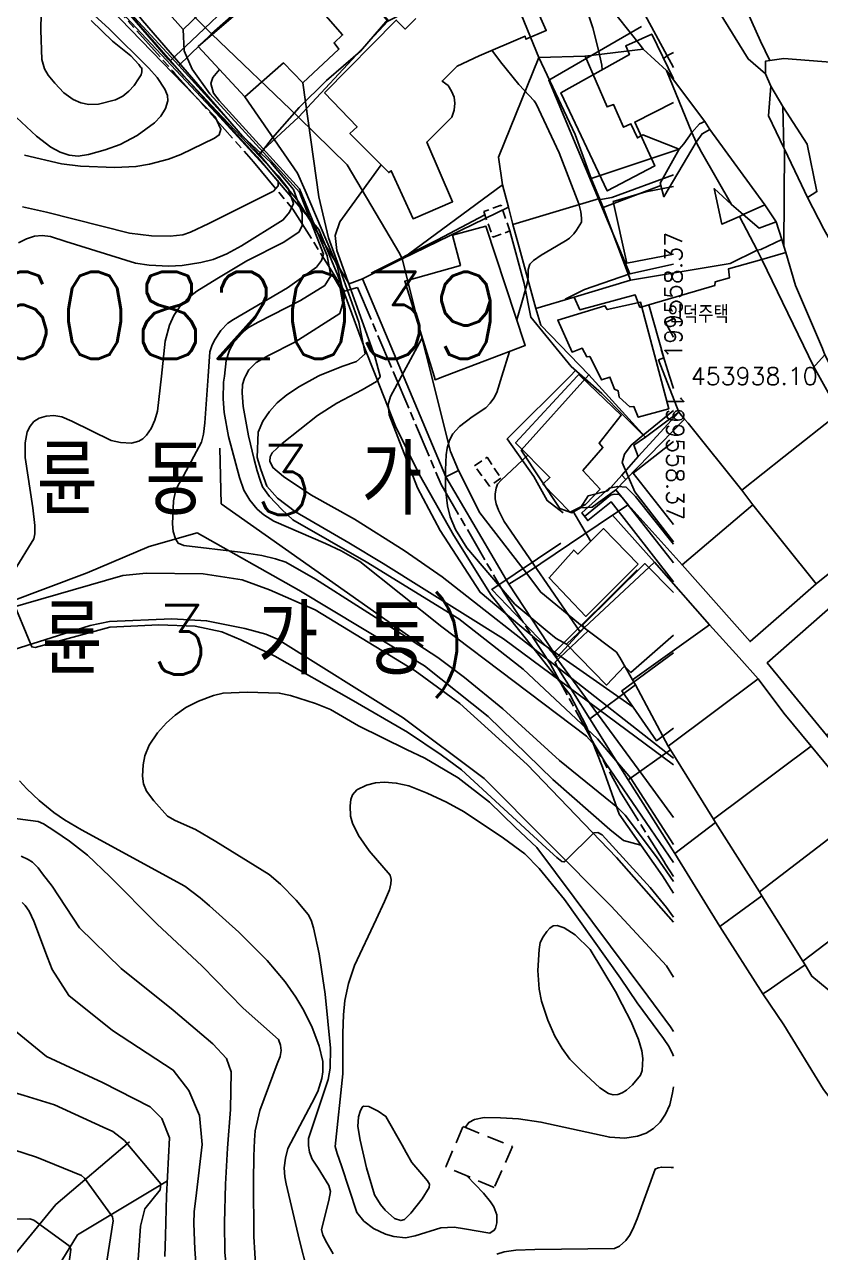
# Model space of a CAD drawing. Header units: feet. Extents: x 197796 to 199821, y 552499 to 555392.
# Drawn here: x 199483.8 to 199575.3, y 553837.4 to 553978.5 of the extents above; entities that cross this region are included whole.
import ezdxf

# ---------------------------------------------------------------- set-up
doc = ezdxf.new("R2010")
doc.units = ezdxf.units.FT
doc.header["$MEASUREMENT"] = 0
for name, pattern in [('ANYANG11', [1.5, 1, -0.5]), ('ANYANG3', [3, 2, -1]), ('JEON', [12, 4, -0.5, 1, -0.5, 4, -0.5, 1, -0.5])]:
    doc.linetypes.add(name, pattern=pattern)
for name, color, linetype in [('AAA001', 7, 'CONTINUOUS'), ('AAA002', 7, 'CONTINUOUS'), ('AAA004', 7, 'ANYANG3'), ('AAA007', 7, 'ANYANG11'), ('AAA008', 7, 'CONTINUOUS'), ('AAC001', 7, 'CONTINUOUS'), ('AD002', 7, 'CONTINUOUS'), ('AD0022', 1, 'CONTINUOUS'), ('ADA085', 1, 'CONTINUOUS'), ('AZ0801', 7, 'CONTINUOUS'), ('CAA001', 7, 'CONTINUOUS'), ('CAA002', 30, 'CONTINUOUS'), ('EA0018', 7, 'JEON'), ('EA0118', 7, 'JEON'), ('wipco_지적', 20, 'CONTINUOUS'), ('ZC002', 7, 'CONTINUOUS'), ('ZC251', 7, 'CONTINUOUS'), ('ZC252', 7, 'CONTINUOUS'), ('ZC601', 7, 'CONTINUOUS')]:
    doc.layers.add(name, color=color, linetype=linetype)
doc.styles.add('GHS', font='ROMANS', dxfattribs={"bigfont": 'NGSW.shx'})
doc.styles.add('NGSW', font='ROMANS.shx', dxfattribs={"bigfont": 'NGSW.shx'})

msp = doc.modelspace()

# ---------------------------------------------------------------- linework, layer by layer
at = {"layer": 'AAA001', "color": 255}
for points in [[(199501.34, 553992.14), (199494.83, 553986.07), (199502.02, 553977.95), (199504.87, 553980.64), (199503.7, 553982.12), (199507.49, 553985.28), (199505.65, 553987.47), (199506.37, 553988.48), (199501.34, 553992.14)], [(199511.8, 553984.98), (199515.85, 553980.19), (199517.08, 553981.03), (199520.36, 553977.31), (199519.37, 553976.4), (199519.93, 553975.69), (199515.8, 553971.8), (199513.56, 553974.1), (199509.11, 553970.19), (199503.76, 553975.97), (199509.17, 553980.61), (199508.24, 553981.63), (199511.8, 553984.98)], [(199518.29, 553970.65), (199522.02, 553966.76), (199521.19, 553965.97), (199525.66, 553961.49), (199525.94, 553961.7), (199528.45, 553956.18), (199533, 553958.13), (199530.02, 553965), (199532.91, 553967.87), (199533.17, 553968.67), (199533.26, 553969.48), (199533.17, 553970.16), (199532.88, 553970.84), (199532.48, 553971.48), (199531.79, 553972), (199533.52, 553973.72), (199536.05, 553974.92), (199541.34, 553977.15), (199541.42, 553976.81), (199543.76, 553977.8), (199541.3, 553983.38)], [(199528.77, 553979.2), (199527.54, 553977.98), (199526.53, 553979.02), (199518.29, 553970.65)], [(199558.37, 553969.54), (199553.93, 553967.3), (199556.23, 553962.25), (199550.76, 553959.39), (199545.42, 553970.65), (199553.32, 553975.05), (199552.9, 553976.05), (199555.87, 553977.41), (199558.37, 553972.26)], [(199558.37, 553959.88), (199555.19, 553959.27), (199551.46, 553958.15), (199553, 553951.08), (199558.37, 553952.11)], [(199530.86, 553938.1), (199527.5, 553949), (199533.89, 553950.83), (199533, 553954.28), (199536.83, 553955.32), (199541.35, 553941.61), (199532.08, 553938.1)], [(199549.9, 553938.1), (199548.75, 553940.37), (199548.42, 553940.31), (199547.89, 553941.31), (199546.73, 553940.87), (199545.07, 553944.55), (199550.5, 553946.18), (199550.77, 553945.74), (199554.6, 553946.6), (199556.84, 553938.1)], [(199532.08, 553938.1), (199530.99, 553937.69), (199530.86, 553938.1)], [(199547.71, 553938.1), (199552.38, 553933.6), (199549.83, 553930.4), (199550.26, 553929.89), (199547.97, 553927.24), (199549.94, 553925.12), (199548.26, 553923.35), (199546.49, 553922.46), (199543.37, 553925.68), (199544.18, 553926.45), (199540.23, 553930.42), (199547.31, 553938.1)], [(199547.31, 553938.1), (199547.5, 553938.3), (199547.71, 553938.1)], [(199556.84, 553938.1), (199557.83, 553934.35), (199554.33, 553933.37), (199553.82, 553934.6), (199553.37, 553934.58), (199552.14, 553935.69), (199552.01, 553936.42), (199551.59, 553936.59), (199551.08, 553937.99), (199550.12, 553937.67), (199549.9, 553938.1)], [(199558.37, 553930.59), (199553.73, 553926.94), (199558.37, 553921.07)], [(199558.37, 553913.25), (199555.09, 553916.57), (199547.91, 553909.48), (199548.13, 553909.23), (199546.07, 553907.29), (199550.66, 553902.6), (199552.76, 553904.77), (199553.49, 553904.04), (199558.37, 553908.34)], [(199558.37, 553897.64), (199556.44, 553896.21), (199552.45, 553901.94), (199558.37, 553906.29)]]:
    msp.add_lwpolyline(points, dxfattribs=at)
at = {"layer": 'AAA002', "color": 255}
msp.add_lwpolyline([(199558.37, 553942.57), (199557.47, 553944.27), (199558.37, 553944.69)], dxfattribs=at)
at = {"layer": 'AAA004', "color": 255}
msp.add_lwpolyline([(199532.21, 553847.23), (199534.21, 553851.87), (199539.86, 553849.58), (199537.79, 553844.87), (199532.21, 553847.23)], dxfattribs=at)
at = {"layer": 'AAA007', "color": 255}
for points in [[(199537.62, 553954.06), (199539.58, 553954.78), (199538.56, 553957.74), (199536.57, 553957.01), (199537.62, 553954.06)], [(199538.54, 553926.38), (199537.25, 553925.45), (199535.53, 553927.79), (199536.97, 553928.79), (199538.54, 553926.38)]]:
    msp.add_lwpolyline(points, dxfattribs=at)
at = {"layer": 'AAA008', "color": 255}
msp.add_lwpolyline([(199554.32, 553916.51), (199548.3, 553910.49), (199544.09, 553914.94), (199546.92, 553918.11), (199547.4, 553917.65), (199550.34, 553920.59), (199554.32, 553916.51)], dxfattribs=at)
at = {"layer": 'AAC001', "color": 255}
for points in [[(199524.16, 553938.1), (199522.75, 553941.67), (199519.79, 553949.65), (199517.61, 553954.96), (199510.55, 553963.29), (199502.13, 553972.58), (199493.98, 553981.9), (199489.44, 553987.51), (199483.49, 553996.01), (199472, 554014.71), (199465.12, 554026.4), (199460.93, 554035.56), (199457.29, 554044.77), (199454.7, 554053.56), (199452.83, 554060.42), (199451.7, 554065.48), (199450.25, 554068.52), (199446.29, 554076.66)], [(199500.57, 553974.36), (199502.98, 553976.63), (199508.24, 553981.63)], [(199522.4, 553981.41), (199522.88, 553981.81), (199525.55, 553979.07), (199522.41, 553975.44), (199518.5, 553972.07), (199515.38, 553968.98), (199512.29, 553965.47), (199510.76, 553963.5)], [(199553.36, 553949.85), (199544.05, 553972.11), (199554.7, 553978.27)], [(199558.37, 553961.24), (199551.3, 553958.61), (199549.8, 553958.36)], [(199536.7, 553956.65), (199531.26, 553953.76), (199523.62, 553949.95)], [(199547.87, 553938.1), (199546.62, 553939.19), (199541.98, 553944.88), (199541.23, 553948.73), (199539.58, 553954.78)], [(199558.37, 553950.97), (199553.36, 553949.85), (199548.15, 553948.07), (199545.92, 553946.95)], [(199557.92, 553938.1), (199556.96, 553941.17)], [(199524.16, 553938.1), (199526.43, 553932.35), (199529.18, 553926.77), (199533.15, 553919.8), (199537.44, 553912.95), (199542.52, 553906.55), (199546.47, 553901.51), (199548.33, 553897.9), (199550.22, 553893.16), (199552.13, 553887.75), (199557.1, 553880.68), (199558.37, 553878.68)], [(199545.7, 553922.39), (199543.86, 553923.8), (199542.32, 553926.57), (199539.28, 553930.89), (199546.49, 553938.1)], [(199546.49, 553938.1), (199547.13, 553938.74)], [(199558.37, 553919.05), (199553.93, 553924.82), (199552.47, 553928.18), (199552.73, 553929.12), (199553.5, 553930.16), (199554.88, 553931.32), (199552.65, 553933.57), (199550.13, 553936.12), (199547.87, 553938.1)], [(199558.37, 553936.68), (199557.92, 553938.1)], [(199558.37, 553934.16), (199554.88, 553931.32)], [(199554.63, 553884.19), (199552.65, 553884.73), (199551.05, 553886), (199544.51, 553891.74), (199537.07, 553899), (199529.76, 553904.82), (199515.32, 553913.49), (199503.65, 553920.1), (199498.13, 553918.53), (199490.99, 553915.48), (199477.21, 553910.34), (199477.31, 553910.05)], [(199544.56, 553906.24), (199537.49, 553913.57), (199545.43, 553918.91)], [(199554.19, 553915.83), (199544.56, 553906.24)], [(199558.37, 553887.39), (199555.29, 553891.62), (199544.56, 553906.24)]]:
    msp.add_lwpolyline(points, dxfattribs=at)
at = {"layer": 'AD002', "color": 255}
msp.add_lwpolyline([(199548.17, 553921.96), (199551.12, 553924.43), (199551.6, 553924.54), (199552.09, 553924.49), (199552.62, 553923.96), (199558.37, 553916.63)], dxfattribs=at)
at = {"layer": 'AD0022', "color": 255}
for points in [[(199558.37, 553973.57), (199550.84, 553987.54)], [(199558.37, 553918.78), (199554.01, 553924.28), (199552.95, 553925.33), (199551.97, 553925.43), (199551, 553925.21), (199547.83, 553922.39), (199548.52, 553921.51), (199551.23, 553923.64), (199558.37, 553914.48)]]:
    msp.add_lwpolyline(points, dxfattribs=at)
at = {"layer": 'ADA085', "color": 255}
for points in [[(199558.37, 553875.34), (199551.82, 553882.78), (199541.58, 553893.46), (199533.83, 553900.5), (199528.7, 553904.22), (199517.22, 553911.25), (199511.94, 553913.54), (199508.82, 553914.71), (199504.34, 553915.39), (199497.77, 553915.45), (199495.09, 553915.19), (199474.5, 553909.24), (199472.07, 553914.06), (199467.22, 553919), (199460.71, 553923.86), (199441.49, 553936.52), (199438.92, 553938.11)], [(199456.09, 553825.39), (199467.18, 553848.02), (199477.46, 553870.32), (199478.37, 553873.23), (199478.83, 553875.71), (199478.92, 553878.65), (199478.74, 553882.5), (199476.01, 553900.73), (199476.04, 553903.58), (199476.83, 553904.51), (199480.28, 553905.95), (199491.35, 553909.46), (199493.58, 553909.9), (199500.75, 553910.2), (199504.73, 553909.99), (199509.12, 553909.12), (199511.55, 553908.45), (199512.86, 553907.88), (199527.3, 553898.85), (199536.63, 553891.85), (199551.21, 553877.21), (199557.58, 553870.33), (199558.37, 553869.04)], [(199495.88, 553850.11), (199487.41, 553842.92), (199481.28, 553835.45), (199479.6, 553818.81), (199479.82, 553800.37), (199479.24, 553798.39), (199478.75, 553797.98), (199465.25, 553793.65)], [(199512.55, 553713.64), (199504.53, 553719.81), (199499.13, 553727.27), (199496.71, 553731.99), (199491.39, 553749.05), (199488.68, 553761.93), (199484.95, 553785.76), (199484.31, 553802.81), (199483.96, 553819.36), (199484.51, 553828.28), (199485.47, 553832.14), (199489.89, 553839.41), (199500.24, 553845.62)]]:
    msp.add_lwpolyline(points, dxfattribs=at)
at = {"layer": 'AZ0801', "color": 255}
msp.add_lwpolyline([(199529.61, 553907.07), (199506.41, 553923.43), (199506.24, 553929.84)], dxfattribs=at)
at = {"layer": 'CAA001', "color": 255}
for points, elevation in [([(199550.19, 553973.31), (199550.13, 553973.85), (199549.75, 553975.56), (199549.11, 553978.13), (199548.26, 553980.65), (199546.51, 553984.65), (199545.28, 553987.64), (199545.23, 553987.71), (199544.77, 553988.93), (199544.24, 553990.52), (199543.76, 553991.73), (199543.63, 553992.34), (199543.39, 553993.81), (199543.36, 553994.28), (199543.36, 553994.36), (199543.39, 553994.81), (199543.48, 553995.25)], 40), ([(199490.1, 553981.16), (199493.52, 553978.01), (199498.11, 553973.47), (199499.04, 553972.4), (199499.95, 553971.06), (199500.25, 553970.34), (199500.29, 553969.73), (199500.02, 553968.85), (199499.48, 553967.99), (199498.75, 553967.19), (199496.74, 553965.76), (199494.78, 553964.71), (199493.06, 553964.1), (199491.15, 553963.56), (199489.99, 553963.38), (199488.92, 553963.48), (199487.89, 553963.84), (199486.84, 553964.43), (199485.19, 553965.69), (199482.88, 553967.83)], 55), ([(199502.02, 553977.95), (199502.16, 553975.49), (199503.06, 553973.38), (199505.11, 553970.53), (199512.87, 553962.03), (199515.41, 553959.25), (199518.15, 553952.13), (199517.94, 553951.39), (199517.37, 553950.64), (199514.04, 553948.24), (199507.81, 553944.6), (199507.18, 553944.19), (199506.36, 553943.36), (199505.64, 553942.22), (199505.34, 553941.57), (199505.11, 553940.88), (199504.91, 553938.1)], 50), ([(199529.45, 553942.44), (199527.11, 553938.1)], 45), ([(199504.91, 553938.1), (199504.54, 553932.74), (199504.38, 553931.42), (199504.14, 553930.5), (199502.09, 553926.66), (199501.44, 553925.51), (199501.15, 553924.9), (199500.91, 553923.76), (199500.83, 553921.14), (199500.88, 553920.24), (199501.15, 553919.4), (199501.48, 553918.9), (199502.13, 553918.62), (199508.57, 553917.86), (199511.07, 553917.49), (199512.65, 553917.1), (199513.84, 553916.71), (199517.25, 553914.76), (199527.6, 553908.17), (199531.3, 553905.78), (199534.38, 553903.49), (199538.77, 553899.86), (199545.28, 553893.93), (199550.54, 553889.67), (199551.93, 553888.54), (199552.83, 553887.66), (199556.43, 553882.85), (199558.37, 553880.04)], 50), ([(199527.11, 553938.1), (199525.85, 553935.76), (199525.6, 553934.84), (199525.69, 553933.66), (199528.96, 553925.27), (199531.58, 553920.37), (199536.18, 553913.27), (199542.65, 553907.85), (199553.76, 553900.06)], 45), ([(199510.38, 553835.4), (199510.15, 553839.24), (199510.12, 553845.6), (199510.16, 553848.45), (199510.22, 553850.29), (199510.32, 553851.36), (199510.83, 553853.73), (199512.84, 553859.07), (199513.17, 553859.93), (199513.29, 553860.6), (199513.24, 553861.24), (199512.99, 553861.89), (199508.94, 553865.46), (199504.22, 553870.3), (199499, 553875.15), (199493.61, 553880.62), (199491.05, 553883.04), (199491.03, 553883.06), (199488.98, 553884.66), (199487.28, 553885.8), (199485.99, 553886.64), (199485.36, 553886.91), (199482.15, 553887.36)], 50), ([(199493.26, 553836.42), (199494.01, 553841.05), (199493.9, 553841.5), (199490.71, 553845.94), (199490.34, 553846.23), (199485.17, 553848.34), (199478.75, 553850.42), (199477.42, 553850.85), (199476.59, 553850.96), (199475.98, 553850.88), (199475.3, 553850.61), (199473.63, 553849.4), (199472.25, 553848.13), (199470.73, 553846.45), (199468.26, 553843), (199463.63, 553835.48)], 45)]:
    msp.add_lwpolyline(points, dxfattribs=dict(at, elevation=elevation))
at = {"layer": 'CAA002', "color": 255}
for points, elevation in [([(199491.6, 553984.67), (199500.31, 553974.54), (199505.88, 553968.57), (199512.96, 553961.12), (199514.12, 553959.68), (199514.7, 553957.95), (199514.26, 553956.94), (199513.53, 553956.05), (199508.75, 553953.06), (199507.06, 553952.16), (199505.49, 553951.52), (199504.05, 553951.14), (199501.92, 553950.8), (199500.38, 553950.72), (199498.13, 553950.84), (199496.56, 553951.07), (199488.56, 553953.58), (199486.8, 553954.13), (199485.84, 553954.26), (199484.96, 553954.18), (199484.05, 553953.89), (199483.12, 553953.4)], 52), ([(199493.01, 553985.19), (199495.62, 553981.18), (199497.36, 553978.97), (199508.86, 553965.67), (199512.1, 553962.64), (199514.7, 553959.54), (199515.71, 553956.79), (199515.71, 553955.42), (199515.35, 553954.7), (199513.62, 553953.51), (199509.35, 553951.36), (199505.91, 553949.3), (199503.62, 553947.85), (199502.57, 553947.07), (199501.6, 553946.04), (199500.97, 553945.06), (199500.47, 553943.96), (199499.96, 553942.13), (199499.54, 553938.11)], 51), ([(199494.96, 553979.91), (199505.8, 553968.35), (199512.96, 553960.54), (199512.96, 553959.96), (199512.4, 553959.35), (199505, 553955.65), (199502.88, 553954.66), (199502.01, 553954.35), (199500.56, 553954.18), (199498.39, 553954.22), (199495.87, 553954.54), (199486.33, 553956.95), (199483.56, 553957.55)], 53), ([(199493.58, 553980.42), (199505.73, 553967.91), (199506.38, 553966.47), (199506.17, 553965.82), (199505.62, 553965.45), (199501.78, 553963.57), (199500.34, 553963.02), (199498.18, 553962.46), (199496.61, 553962.18), (199494.2, 553962.08), (199490.23, 553962.24), (199488.05, 553962.5), (199483.8, 553963.49)], 54), ([(199491.46, 553978.97), (199493.9, 553976.61), (199496.01, 553974.92), (199496.94, 553973.91), (199497.19, 553973.57), (199497.29, 553973.49), (199497.29, 553973.07), (199497.21, 553972.74), (199496.91, 553972.25), (199496.4, 553971.5), (199495.8, 553970.84), (199495.12, 553970.28), (199494.28, 553969.84), (199492.29, 553969.35), (199491.19, 553969.32), (199490.27, 553969.51), (199489.4, 553969.88), (199488.31, 553970.67), (199487.29, 553971.75), (199486.54, 553972.7), (199486.1, 553973.41), (199485.79, 553974.49), (199485.69, 553977.85), (199485.74, 553979.79)], 56), ([(199540.37, 553944.58), (199541.12, 553947.09), (199541.61, 553948.91), (199541.67, 553949.46), (199541.69, 553950.37), (199541.88, 553950.95), (199542.28, 553951.4), (199543.17, 553952.02), (199544.92, 553953.05), (199546.15, 553953.76), (199546.41, 553953.97), (199546.91, 553954.45), (199547.23, 553954.89), (199547.79, 553955.81), (199547.8, 553956.27), (199547.74, 553956.99), (199547.51, 553957.9), (199545.25, 553963.75), (199542.6, 553969.4), (199542.36, 553969.73), (199540.6, 553971.63), (199538.5, 553974.21), (199537.51, 553975.54)], 44), ([(199558.37, 553975.28), (199557.77, 553974.99), (199557.23, 553974.6)], 39), ([(199506.2, 553973.34), (199505.46, 553972.43), (199505.22, 553971.71), (199505.52, 553970.62), (199506.19, 553969.78), (199515.41, 553959.64), (199518.57, 553951.94), (199518.99, 553949.62), (199518.32, 553948.53), (199515.52, 553946.8), (199510.67, 553944.3), (199509.54, 553943.69), (199508.62, 553942.96), (199507.89, 553942.09), (199507.35, 553941.07), (199506.98, 553939.88), (199506.77, 553938.1)], 49), ([(199515.8, 553971.8), (199517.64, 553958.7), (199518.73, 553954), (199519.93, 553950.75), (199522.23, 553944.3), (199522.95, 553940.68), (199521.95, 553939.77), (199520.27, 553939.2), (199517.7, 553938.19), (199517.54, 553938.1)], 47), ([(199509.11, 553970.19), (199515.19, 553961.43), (199516.04, 553959.43), (199519.73, 553950.78), (199520.58, 553947.19), (199520.05, 553945.3), (199514.86, 553941.99), (199511.84, 553940.49), (199510.41, 553939.66), (199509.6, 553938.83), (199509.21, 553938.1)], 48), ([(199524.78, 553962.37), (199520.05, 553955.85), (199519.52, 553954.26), (199519.69, 553952.55), (199524.06, 553940.34), (199524.67, 553938.1)], 46), ([(199538.64, 553938.1), (199539.52, 553940.92)], 44), ([(199499.54, 553938.11), (199499.26, 553935.4), (199499.09, 553934.09), (199498.78, 553933.03), (199498.37, 553932.09), (199497.84, 553931.31), (199497.42, 553930.91), (199496.94, 553930.61), (199496.1, 553930.38), (199494.84, 553930.46), (199493.75, 553930.71), (199489.25, 553932.92), (199488.11, 553933.43), (199487.17, 553933.57), (199486.28, 553933.51), (199485.5, 553933.28), (199484.88, 553932.88), (199484.44, 553932.36), (199484.12, 553931.69), (199483.89, 553930.43), (199483.87, 553928.77), (199484.78, 553922.96), (199484.98, 553920.94), (199484.98, 553919.97), (199484.89, 553919.42), (199482.62, 553915.72)], 51), ([(199506.77, 553938.1), (199506.69, 553937.42), (199506.65, 553935.5), (199506.74, 553933.92), (199507.24, 553931.18), (199508.5, 553926.46), (199509, 553924.98), (199509.7, 553923.83), (199510.55, 553922.82), (199511.31, 553922.15), (199512.44, 553921.43), (199518.41, 553918.87), (199520.18, 553918.03), (199522.35, 553916.79), (199531.77, 553909.3), (199548.4, 553896.74), (199549.37, 553895.61), (199550.54, 553893.71), (199558.37, 553882.2)], 49), ([(199509.21, 553938.1), (199509.08, 553937.86), (199508.87, 553937.14), (199508.81, 553936.17), (199508.94, 553934.62), (199509.55, 553931.24), (199510.2, 553928.51), (199510.55, 553927.2), (199510.88, 553926.13), (199511.16, 553925.38), (199511.95, 553924.26), (199513.38, 553922.78), (199514.63, 553921.59), (199523.05, 553916.77), (199533.72, 553910.22), (199541.09, 553904.44), (199549.64, 553896.44), (199553.42, 553891.94), (199558.37, 553884.27)], 48), ([(199517.54, 553938.1), (199515.39, 553936.92), (199513.93, 553935.94), (199512.85, 553935.05), (199511.95, 553934.05), (199511.2, 553932.92), (199510.64, 553931.68), (199510.53, 553928.75), (199510.97, 553927.36), (199511.66, 553925.45), (199512.88, 553924.06), (199514.96, 553922.5), (199521.07, 553918.93), (199525, 553916.57), (199538.84, 553907.9), (199558.37, 553893.42)], 47), ([(199524.67, 553938.1), (199524.69, 553938.02), (199524.27, 553937.49), (199522.59, 553936.53), (199519.71, 553934.98), (199517.49, 553933.56), (199513.41, 553930.37), (199512.26, 553929.3), (199512.03, 553928.81), (199512.01, 553928.33), (199512.34, 553927.6), (199513.55, 553926.55), (199516.71, 553924.46), (199521.72, 553921.67), (199527.42, 553918.06), (199531.81, 553915.03), (199558.37, 553894.2)], 46), ([(199546.07, 553907.29), (199544.91, 553907.95), (199543.87, 553908.79), (199540.15, 553911.9), (199534.62, 553918.37), (199533.33, 553920.49), (199532.71, 553921.94), (199532.42, 553923.19), (199532.17, 553925.14), (199532.17, 553926.31), (199532.17, 553927.3), (199532.21, 553928.22), (199532.25, 553929.05), (199532.38, 553929.84), (199532.63, 553930.75), (199533.04, 553931.46), (199533.79, 553932.33), (199535.24, 553933.41), (199536.8, 553934.46), (199537.3, 553934.98), (199537.72, 553935.58), (199538.06, 553936.22), (199538.64, 553938.1)], 44), ([(199547.62, 553908.75), (199538.93, 553921.38), (199538.26, 553922.71), (199537.99, 553923.44), (199537.89, 553923.99), (199537.89, 553924.59), (199537.99, 553925.24), (199538.15, 553925.69), (199538.57, 553926.15), (199541.63, 553929.01)], 43), ([(199548.86, 553919.11), (199546.81, 553922.62)], 42), ([(199482.22, 553912.83), (199484.63, 553906.98), (199485.04, 553906.93), (199493.61, 553909.27), (199499.23, 553909.53), (199503.41, 553909.38), (199506.47, 553908.73), (199508.67, 553907.8), (199512.56, 553905.93), (199521.36, 553900.96), (199527.81, 553897.19), (199531.68, 553894.6), (199534, 553892.88), (199543.73, 553883.88), (199544.96, 553882.77), (199545.54, 553882.33), (199545.8, 553882.28), (199546.02, 553882.44), (199549.22, 553885.61), (199549.68, 553885.66), (199550.19, 553885.4), (199555.71, 553879.33), (199557.56, 553877.03), (199558.37, 553875.95)], 51), ([(199519.27, 553837.24), (199518.53, 553838.5), (199518.1, 553839.38), (199517.95, 553840.05), (199518.79, 553843.38), (199518.96, 553844.42), (199518.79, 553845.1), (199517.53, 553847.08), (199516.87, 553848.12), (199516.57, 553848.92), (199516.44, 553849.69), (199516.45, 553850.49), (199518.21, 553855.8), (199518.69, 553857.27), (199518.94, 553858.59), (199518.95, 553860.86), (199518.34, 553867.09), (199517.67, 553871.7), (199517.02, 553874.7), (199516.75, 553875.58), (199516.4, 553876.25), (199515.04, 553877.87), (199513.22, 553879.73), (199511.9, 553880.85), (199505.78, 553884.62), (199503.45, 553886.01), (199501.1, 553887.04), (199500.24, 553887.53), (199498.67, 553889.28), (199497.83, 553890.4), (199497.47, 553891.26), (199497.35, 553892.13), (199497.44, 553893.42), (199497.64, 553894.48), (199498.14, 553895.71), (199499.08, 553897.11), (199500.12, 553898.28), (199501.12, 553899.14), (199502.33, 553900.01), (199503.81, 553900.76), (199505.51, 553901.42), (199506.62, 553901.68), (199509.39, 553901.77), (199513.08, 553901.68), (199514.38, 553901.42), (199517.26, 553900.49), (199518.96, 553899.8), (199522.2, 553897.9), (199527.68, 553895.2), (199529.79, 553894.21), (199533.64, 553891.93), (199537.24, 553889.14), (199540.18, 553886.27), (199542.68, 553883.92), (199555.41, 553866.87), (199558.02, 553863.32), (199558.37, 553862.79)], 52), ([(199517.17, 553831.88), (199515.41, 553838.76), (199513.88, 553845.28), (199513.7, 553846.11), (199513.65, 553847.14), (199513.78, 553848.22), (199514.08, 553849.36), (199516.82, 553854.55), (199517.5, 553855.91), (199517.96, 553857.41), (199518.09, 553858.17), (199518.09, 553859.34), (199517.68, 553861.12), (199516.81, 553863.36), (199515.79, 553865.38), (199514.98, 553866.74), (199513.76, 553868.49), (199511.7, 553870.96), (199508.45, 553874.2), (199505.06, 553877.23), (199503.99, 553878.15), (199502.22, 553879.48), (199490.36, 553885.95), (199488.39, 553887.11), (199487.18, 553887.94), (199485.49, 553889.35), (199484.06, 553890.68), (199483.23, 553891.58)], 51), ([(199534.62, 553846.21), (199536.53, 553844.2), (199537.36, 553843.23), (199537.75, 553842.63), (199538.09, 553841.73), (199538.08, 553840.81), (199537.92, 553840.21), (199537.78, 553839.95), (199537.29, 553839.63), (199534.36, 553840.13), (199533.16, 553840.32), (199531.66, 553840.23), (199528.7, 553839.31), (199527.6, 553839.1), (199526.23, 553839.23), (199525.28, 553839.5), (199523.9, 553840.14), (199522.78, 553841.01), (199521.99, 553842), (199520.23, 553847.36), (199519.72, 553848.79), (199519.52, 553849.59), (199520.37, 553857.92), (199520.4, 553862.6), (199520.45, 553864.71), (199520.63, 553866.36), (199521.05, 553868.3), (199521.74, 553870.39), (199524.21, 553875.65), (199525.18, 553877.74), (199525.73, 553879.09), (199525.91, 553879.75), (199525.93, 553880.26), (199525.83, 553880.75), (199523.4, 553883.56), (199522.18, 553885.3), (199521.5, 553886.72), (199521.27, 553887.55), (199521.21, 553888.74), (199521.29, 553889.47), (199521.48, 553889.97), (199522.01, 553890.55), (199523.11, 553891.11), (199524.12, 553891.38), (199525.19, 553891.46), (199526.52, 553891.33), (199527.95, 553891.03), (199530.07, 553890.19), (199532.28, 553889.16), (199534.31, 553888.05), (199538.84, 553885.02), (199541.28, 553883.22), (199542.93, 553881.54), (199545.84, 553877.97), (199552.28, 553868.91), (199554.2, 553866.1), (199557.21, 553861.98), (199557.89, 553861.04), (199558.32, 553860.16), (199558.37, 553859.97)], 53), ([(199507.16, 553833.89), (199506.83, 553837.42), (199506.78, 553840.82), (199506.9, 553845.26), (199507.12, 553849.37), (199507.46, 553853.82), (199507.57, 553858.14), (199507.01, 553859.7), (199505.46, 553861.36), (199500.9, 553865.25), (199494.9, 553870.03), (199490.12, 553874.7), (199487, 553879.48), (199485.87, 553880.91), (199485.38, 553881.59), (199484.72, 553882.26), (199484.22, 553882.57), (199483.41, 553882.93)], 49), ([(199504.17, 553826.55), (199503.36, 553837.79), (199503.27, 553840.74), (199503.31, 553842.08), (199503.57, 553844.25), (199504.23, 553849.81), (199503.9, 553853.14), (199502.68, 553856.03), (199500.9, 553858.36), (199493.9, 553862.92), (199488.89, 553866.92), (199487, 553869.92), (199486.46, 553871.3), (199484.86, 553875.48), (199484.36, 553876.63), (199483.9, 553877.29), (199483.55, 553877.62)], 48), ([(199499.94, 553836.92), (199500.02, 553839.3), (199500.12, 553843.92), (199500.45, 553850.58), (199499.57, 553852.81), (199498.23, 553854.14), (199492.78, 553856.92), (199486.34, 553859.92), (199482.56, 553863.03)], 47), ([(199451.81, 553834.43), (199455.85, 553843.33), (199460.38, 553852.53), (199460.91, 553852.86), (199468.49, 553849.65), (199468.97, 553849.8), (199472.84, 553854.21), (199473.74, 553854.98), (199475.07, 553855.64), (199476.16, 553855.99), (199478.17, 553856.3), (199479.99, 553856.33), (199481.46, 553856.12), (199483.78, 553855.44), (199487.27, 553854.38), (199492.84, 553851.81), (199493.96, 553851.3), (199495.29, 553850.28), (199499.48, 553845.27), (199499.38, 553844.6), (199497.64, 553842.41), (199497.13, 553840.41), (199496.74, 553834.9)], 46), ([(199558.37, 553856.44), (199558.28, 553855.76), (199557.94, 553854.35), (199557.46, 553853.28), (199556.84, 553852.39), (199556.08, 553851.66), (199555.25, 553851.12), (199554.24, 553850.75), (199552.79, 553850.54), (199551.05, 553850.65), (199543.15, 553852.39), (199540.57, 553852.74), (199538.51, 553852.88), (199536.62, 553852.9), (199535.5, 553852.7), (199534.85, 553852.35), (199534.45, 553851.77)], 53), ([(199558.37, 553847.17), (199558.1, 553847.18), (199557.03, 553847.22), (199556.6, 553847.14), (199556.26, 553846.98), (199554.2, 553841.27), (199553.72, 553840.09), (199553.32, 553839.35), (199552.9, 553838.77), (199552.16, 553838.13), (199551.58, 553837.86), (199542.45, 553837.74), (199540.28, 553837.68), (199538.91, 553837.46), (199538.07, 553837.2)], 52), ([(199468.32, 553834.67), (199471.11, 553837.93), (199472.94, 553839.72), (199473.78, 553840.28), (199474.84, 553840.72), (199475.98, 553841.03), (199477.27, 553841.19), (199479.22, 553841.2), (199479.61, 553841.2), (199484.43, 553841.26), (199484.89, 553841.12), (199488.95, 553838.16), (199489.12, 553837.76), (199488.31, 553831.62)], 44)]:
    msp.add_lwpolyline(points, dxfattribs=dict(at, elevation=elevation))
at = {"layer": 'CAA002', "color": 255, "elevation": 54}
for points in [[(199552.48, 553865.91), (199553.5, 553863.91), (199554.37, 553861.87), (199554.74, 553860.59), (199554.86, 553859.68), (199554.76, 553858.33), (199554.6, 553857.79), (199553.68, 553856.65), (199552.97, 553856.06), (199552.49, 553855.76), (199551.98, 553855.56), (199551.44, 553855.52), (199550.9, 553855.67), (199549.92, 553856.31), (199547.75, 553858.33), (199546.48, 553859.63), (199545.58, 553860.83), (199544.75, 553862.26), (199543.94, 553864.09), (199543.21, 553866.29), (199542.93, 553867.65), (199542.79, 553869.82), (199542.93, 553872.22), (199543.07, 553873.02), (199543.39, 553873.67), (199543.82, 553874.3), (199544.16, 553874.67), (199544.54, 553874.92), (199545.02, 553874.97), (199545.82, 553874.7), (199547.09, 553873.9), (199548.82, 553872.21), (199551.73, 553867.4)], [(199527.66, 553848.89), (199528.31, 553847.75), (199529.68, 553846.14), (199530.11, 553845.63), (199530.34, 553845.26), (199530.32, 553844.88), (199529.48, 553843.57), (199528.19, 553841.92), (199527.47, 553841.19), (199527.04, 553841.06), (199526.33, 553841.3), (199525.24, 553842.28), (199524.7, 553842.93), (199524.01, 553844.03), (199523.09, 553847.13), (199522.36, 553850.31), (199522.1, 553851.89), (199522.19, 553852.98), (199522.36, 553853.61), (199522.61, 553854.09), (199522.77, 553854.22), (199523.37, 553854.16), (199524.46, 553853.62), (199525.34, 553853.04), (199527.2, 553849.74)]]:
    msp.add_lwpolyline(points, close=True, dxfattribs=at)
at = {"layer": 'EA0018', "color": 255}
for points in [[(199452.72, 554072.96), (199455.59, 554063.36), (199458.76, 554052.57), (199460.67, 554046.05), (199457.39, 554045.22), (199464.39, 554027.66), (199472.04, 554015.01), (199476.16, 554007.43), (199484.19, 553992.76), (199492.58, 553982.42), (199492.72, 553982.26), (199500.84, 553973.16), (199501.06, 553972.91), (199510.13, 553962.71), (199514.65, 553957.3), (199520.56, 553947.85), (199522.06, 553948.3), (199526.39, 553938.1)], [(199526.39, 553938.1), (199531.68, 553925.66), (199538.82, 553913.35), (199538.93, 553913.17), (199544.23, 553905), (199547.91, 553898.27), (199548.11, 553897.9), (199552.06, 553890.74), (199552.26, 553890.38), (199557.25, 553882.37), (199557.47, 553882.02), (199558.37, 553880.6)]]:
    msp.add_lwpolyline(points, dxfattribs=at)
at = {"layer": 'EA0118', "color": 255}
for points in [[(199452.72, 554072.96), (199455.59, 554063.36), (199458.76, 554052.57), (199460.67, 554046.05), (199457.39, 554045.22), (199464.39, 554027.66), (199472.04, 554015.01), (199476.16, 554007.43), (199484.19, 553992.76), (199492.58, 553982.42), (199492.72, 553982.26), (199500.84, 553973.16), (199501.06, 553972.91), (199510.13, 553962.71), (199514.65, 553957.3), (199520.56, 553947.85), (199522.06, 553948.3), (199526.39, 553938.1)], [(199526.39, 553938.1), (199531.68, 553925.66), (199538.82, 553913.35), (199538.93, 553913.17), (199544.23, 553905), (199547.91, 553898.27), (199548.11, 553897.9), (199552.06, 553890.74), (199552.26, 553890.38), (199557.25, 553882.37), (199557.47, 553882.02), (199558.37, 553880.6)]]:
    msp.add_lwpolyline(points, dxfattribs=at)
at = {"layer": 'wipco_지적', "color": 20}
for points in [[(199578.32, 553974.02), (199571.06, 553974.59), (199569.44, 553974.36), (199568.39, 553976.58), (199566.89, 553979.91), (199563.82, 553986.29), (199559.85, 553995.25), (199558.61, 553999.33), (199557.25, 554004.54), (199555.82, 554008.56), (199553.93, 554012.46), (199549.42, 554018.35), (199538.48, 554029.7), (199535.03, 554035.23), (199532.08, 554041.37), (199529.53, 554049.41), (199528.07, 554053.99), (199525.7, 554062.68), (199522.12, 554067.64), (199517.22, 554072.7)], [(199563.67, 553979.88), (199566.96, 553974.55), (199568.96, 553972.82), (199569.58, 553971.43), (199569.3, 553968.01), (199571.05, 553964.35), (199571.14, 553964.17), (199571.06, 553953.05), (199570.81, 553953.81), (199570.18, 553955.85), (199568.87, 553957.78), (199562.54, 553966.45), (199561.96, 553967.37), (199557.59, 553973.21), (199554.88, 553975.66), (199554.59, 553976.1), (199545.21, 553987.92)], [(199493.24, 553982.82), (199501.55, 553973.81), (199510.73, 553963.63), (199515.25, 553958.2), (199521.11, 553948.69), (199522.66, 553949.27), (199532.21, 553926.53), (199539.44, 553914.21), (199544.81, 553906.03), (199544.99, 553905.76), (199548.12, 553909.18), (199548.58, 553908.83), (199545.33, 553905.76), (199544.77, 553905.23), (199545.02, 553904.69), (199548.75, 553898.72), (199553.15, 553891.71), (199558.52, 553883.23), (199563.71, 553874.84), (199568.66, 553867.14), (199571.06, 553863.57), (199575.62, 553856.12)], [(199566.89, 553979.91), (199568.39, 553976.58), (199569.44, 553974.36), (199568.93, 553974.28), (199568.96, 553972.82), (199566.96, 553974.55), (199563.67, 553979.88)], [(199575.48, 553941.26), (199572.38, 553948.53), (199571.3, 553952.3), (199571.06, 553953.05), (199571.14, 553964.17), (199571.14, 553964.17), (199573.1, 553960.07), (199573.76, 553958.61), (199575.67, 553954.98)]]:
    msp.add_lwpolyline(points, dxfattribs=at)
for points in [[(199496.34, 553986.42), (199501.69, 553992.01), (199509.48, 553985.89), (199510.13, 553986.55), (199512.19, 553984.96), (199517.09, 553989), (199518.09, 553987.74), (199512.22, 553983.95), (199511.81, 553984.3), (199507.63, 553980.78), (199508.21, 553979.99), (199505.31, 553977.42), (199496.65, 553986.11), (199496.34, 553986.42)], [(199525.55, 553978.89), (199515.3, 553967.85), (199505.31, 553977.42), (199508.21, 553979.99), (199507.63, 553980.78), (199511.81, 553984.3), (199512.22, 553983.95), (199518.09, 553987.74), (199525.55, 553978.89)], [(199538.85, 553984.67), (199543.22, 553987.77), (199545.21, 553987.92), (199554.59, 553976.1), (199554.88, 553975.66), (199548.21, 553974.87), (199542.92, 553974.73), (199538.85, 553984.67)], [(199493.24, 553982.82), (199496.34, 553986.42), (199496.65, 553986.11), (199505.31, 553977.42), (199501.55, 553973.81), (199493.24, 553982.82)], [(199538.85, 553984.67), (199542.92, 553974.73), (199538.26, 553963.26), (199538.74, 553960.09), (199527.2, 553951.57), (199526.95, 553952.16), (199520.87, 553962.39), (199515.3, 553967.85), (199525.55, 553978.89), (199536.45, 553984.34), (199538.85, 553984.67)], [(199501.55, 553973.81), (199505.31, 553977.42), (199515.3, 553967.85), (199510.73, 553963.63), (199501.55, 553973.81)], [(199554.88, 553975.66), (199557.59, 553973.21), (199560.5, 553966.11), (199559.57, 553964.79), (199559.04, 553964.17), (199554.85, 553965.82), (199554.23, 553965.47), (199553.48, 553967.1), (199552.65, 553966.7), (199551.49, 553969.31), (199550.75, 553969.03), (199548.21, 553974.87), (199554.88, 553975.66)], [(199548.91, 553960.82), (199549.89, 553958.53), (199539.9, 553955.51), (199539.4, 553957.51), (199538.74, 553960.09), (199538.26, 553963.26), (199542.92, 553974.73), (199547.06, 553965.87), (199548.91, 553960.82)], [(199542.92, 553974.73), (199548.21, 553974.87), (199550.75, 553969.03), (199551.49, 553969.31), (199552.65, 553966.7), (199553.48, 553967.1), (199554.23, 553965.47), (199554.85, 553965.82), (199559.04, 553964.17), (199548.91, 553960.82), (199547.06, 553965.87), (199542.92, 553974.73)], [(199568.96, 553972.82), (199568.93, 553974.28), (199569.44, 553974.36), (199571.06, 553974.59), (199578.32, 553974.02), (199584.11, 553967.11), (199587.93, 553961.56), (199591.37, 553952.93), (199582.21, 553947.61), (199580.95, 553945.51), (199579.51, 553948.09), (199575.67, 553954.98), (199573.76, 553958.61), (199574.85, 553959.3), (199573.75, 553964.77), (199570.94, 553969.1), (199569.58, 553971.43), (199568.96, 553972.82)], [(199557.59, 553973.21), (199561.96, 553967.37), (199561.36, 553967.11), (199560.5, 553966.11), (199557.59, 553973.21)], [(199570.94, 553969.1), (199571.05, 553964.35), (199569.3, 553968.01), (199569.58, 553971.43), (199570.94, 553969.1)], [(199571.05, 553964.35), (199570.94, 553969.1), (199573.75, 553964.77), (199574.85, 553959.3), (199573.76, 553958.61), (199573.1, 553960.07), (199571.14, 553964.17), (199571.05, 553964.35)], [(199510.73, 553963.63), (199515.3, 553967.85), (199520.87, 553962.39), (199526.95, 553952.16), (199527.2, 553951.57), (199522.66, 553949.27), (199521.11, 553948.69), (199515.25, 553958.2), (199510.73, 553963.63)], [(199561.96, 553967.37), (199562.54, 553966.45), (199561.67, 553965.96), (199560.99, 553964.98), (199560.5, 553966.11), (199561.36, 553967.11), (199561.96, 553967.37)], [(199560.99, 553964.98), (199560.49, 553964.16), (199557.28, 553958.72), (199556.92, 553960.02), (199556.85, 553960.29), (199559.04, 553964.17), (199559.57, 553964.79), (199560.5, 553966.11), (199560.99, 553964.98)], [(199562.54, 553966.45), (199568.87, 553957.78), (199566.39, 553956.66), (199565.03, 553957.82), (199561.58, 553963.82), (199560.99, 553964.98), (199561.67, 553965.96), (199562.54, 553966.45)], [(199560.99, 553964.98), (199561.58, 553963.82), (199565.03, 553957.82), (199563.06, 553959.66), (199563.92, 553955.58), (199565.97, 553956.44), (199567.98, 553952.58), (199564.89, 553951.05), (199553.42, 553949.11), (199550.31, 553957.47), (199556.92, 553960.02), (199557.28, 553958.72), (199560.49, 553964.16), (199560.99, 553964.98)], [(199559.04, 553964.17), (199556.85, 553960.29), (199556.92, 553960.02), (199550.31, 553957.47), (199549.89, 553958.53), (199548.91, 553960.82), (199559.04, 553964.17)], [(199539.4, 553957.51), (199527.2, 553951.57), (199538.74, 553960.09), (199539.4, 553957.51)], [(199565.03, 553957.82), (199566.39, 553956.66), (199565.97, 553956.44), (199563.92, 553955.58), (199563.06, 553959.66), (199565.03, 553957.82)], [(199539.4, 553957.51), (199539.9, 553955.51), (199540.67, 553952.78), (199542.56, 553945.86), (199543.12, 553943.94), (199548.65, 553938.26), (199540.89, 553929.58), (199545.33, 553922.88), (199546.69, 553922.41), (199547.7, 553922.98), (199549.03, 553923.06), (199551.75, 553925.03), (199553.17, 553923.33), (199551.35, 553922.11), (199541.49, 553915.46), (199536.13, 553922.38), (199533.68, 553927.27), (199532.74, 553929.44), (199527.2, 553951.57), (199539.4, 553957.51)], [(199550.31, 553957.47), (199553.42, 553949.11), (199546.98, 553947.17), (199542.56, 553945.86), (199540.67, 553952.78), (199539.9, 553955.51), (199549.89, 553958.53), (199550.31, 553957.47)], [(199566.39, 553956.66), (199568.87, 553957.78), (199570.18, 553955.85), (199568.21, 553955.11), (199566.39, 553956.66)], [(199565.97, 553956.44), (199566.39, 553956.66), (199568.21, 553955.11), (199570.18, 553955.85), (199570.81, 553953.81), (199568.43, 553952.65), (199567.98, 553952.58), (199565.97, 553956.44)], [(199570.81, 553953.81), (199571.06, 553953.05), (199571.3, 553952.3), (199568.52, 553951.5), (199567.98, 553952.58), (199568.43, 553952.65), (199570.81, 553953.81)], [(199554.51, 553945.98), (199553.98, 553947.44), (199547.61, 553945.72), (199546.98, 553947.17), (199553.42, 553949.11), (199564.89, 553951.05), (199567.98, 553952.58), (199568.52, 553951.5), (199564.69, 553950.42), (199564.82, 553949.4), (199563.18, 553948.95), (199563.14, 553948.52), (199555.54, 553946.28), (199554.51, 553945.98)], [(199571.3, 553952.3), (199572.38, 553948.53), (199575.48, 553941.26), (199575.76, 553940.56), (199574.68, 553939.35), (199574.5, 553939.18), (199568.52, 553951.5), (199571.3, 553952.3)], [(199522.66, 553949.27), (199527.2, 553951.57), (199532.74, 553929.44), (199533.68, 553927.27), (199532.21, 553926.53), (199522.66, 553949.27)], [(199568.52, 553951.5), (199574.5, 553939.18), (199577.45, 553933.89), (199571.06, 553928.82), (199566.23, 553924.99), (199560.06, 553932.71), (199559.65, 553933.14), (199559, 553933.97), (199556.66, 553939.97), (199557.27, 553940.2), (199555.54, 553946.28), (199563.14, 553948.52), (199563.18, 553948.95), (199564.82, 553949.4), (199564.69, 553950.42), (199568.52, 553951.5)], [(199554.51, 553945.98), (199555.54, 553946.28), (199557.27, 553940.2), (199556.66, 553939.97), (199559, 553933.97), (199555.16, 553931.08), (199548.65, 553938.26), (199543.12, 553943.94), (199542.56, 553945.86), (199546.98, 553947.17), (199547.61, 553945.72), (199553.98, 553947.44), (199554.51, 553945.98)], [(199575.76, 553940.56), (199579.91, 553932.35), (199587.94, 553924.62), (199594.81, 553916.74), (199600.68, 553911.3), (199608.05, 553906.81), (199607.45, 553905.76), (199607.21, 553905.33), (199606.61, 553905.76), (199603.11, 553908.27), (199599.54, 553909.95), (199586.87, 553920.48), (199584.8, 553922.32), (199578.56, 553934.67), (199577.45, 553933.89), (199574.5, 553939.18), (199574.68, 553939.35), (199575.76, 553940.56)], [(199555.16, 553931.08), (199553.83, 553930.15), (199554.33, 553928.85), (199552.45, 553926.73), (199550.83, 553924.91), (199548.59, 553924.35), (199547.7, 553922.98), (199546.69, 553922.41), (199545.33, 553922.88), (199540.89, 553929.58), (199548.65, 553938.26), (199555.16, 553931.08)], [(199559, 553933.97), (199559.65, 553933.14), (199552.89, 553926.23), (199552.45, 553926.73), (199554.33, 553928.85), (199559, 553933.97)], [(199559, 553933.97), (199554.33, 553928.85), (199553.83, 553930.15), (199555.16, 553931.08), (199559, 553933.97)], [(199566.23, 553924.99), (199571.06, 553928.82), (199577.45, 553933.89), (199583.14, 553924.12), (199584.8, 553922.32), (199574.76, 553914.22), (199571.06, 553918.86), (199567.5, 553923.3), (199566.23, 553924.99)], [(199552.89, 553926.23), (199559.65, 553933.14), (199560.06, 553932.71), (199566.23, 553924.99), (199567.5, 553923.3), (199559.36, 553916.41), (199553.17, 553923.33), (199551.75, 553925.03), (199552.89, 553926.23)], [(199533.68, 553927.27), (199536.13, 553922.38), (199541.49, 553915.46), (199539.44, 553914.21), (199532.21, 553926.53), (199533.68, 553927.27)], [(199552.45, 553926.73), (199552.89, 553926.23), (199551.75, 553925.03), (199549.03, 553923.06), (199547.7, 553922.98), (199548.59, 553924.35), (199550.83, 553924.91), (199552.45, 553926.73)], [(199556.2, 553916.72), (199548.12, 553909.18), (199543.13, 553913.27), (199541.49, 553915.46), (199551.35, 553922.11), (199556.2, 553916.72)], [(199553.17, 553923.33), (199559.36, 553916.41), (199567.17, 553907.6), (199571.06, 553910.99), (199574.76, 553914.22), (199584.8, 553922.32), (199586.87, 553920.48), (199576.73, 553911.81), (199569.14, 553905.16), (199571.06, 553902.82), (199575.96, 553896.83), (199582.7, 553888.58), (199581.21, 553887.27), (199580.37, 553888.11), (199574.2, 553895.59), (199571.06, 553899.38), (199568.1, 553903.33), (199565.92, 553905.76), (199562.51, 553909.53), (199556.2, 553916.72), (199551.35, 553922.11), (199553.17, 553923.33)], [(199559.36, 553916.41), (199567.5, 553923.3), (199571.06, 553918.86), (199574.76, 553914.22), (199571.06, 553910.99), (199567.17, 553907.6), (199559.36, 553916.41)], [(199562.51, 553909.53), (199553.66, 553903.2), (199552.2, 553905.76), (199551.84, 553906.37), (199548.12, 553909.18), (199556.2, 553916.72), (199562.51, 553909.53)], [(199539.44, 553914.21), (199541.49, 553915.46), (199543.13, 553913.27), (199548.12, 553909.18), (199544.99, 553905.76), (199544.81, 553906.03), (199539.44, 553914.21)], [(199583.49, 553903.52), (199575.96, 553896.83), (199571.06, 553902.82), (199569.14, 553905.16), (199576.73, 553911.81), (199581.67, 553905.76), (199583.49, 553903.52)], [(199568.1, 553903.33), (199557.76, 553895.59), (199554.01, 553902.61), (199553.66, 553903.2), (199562.51, 553909.53), (199565.92, 553905.76), (199568.1, 553903.33)], [(199548.58, 553908.83), (199551.84, 553906.37), (199552.2, 553905.76), (199553.66, 553903.2), (199554.01, 553902.61), (199548.75, 553898.72), (199545.02, 553904.69), (199544.77, 553905.23), (199545.33, 553905.76), (199548.58, 553908.83)], [(199548.75, 553898.72), (199554.01, 553902.61), (199557.76, 553895.59), (199558.03, 553895.15), (199553.15, 553891.71), (199548.75, 553898.72)], [(199574.2, 553895.59), (199562.97, 553887.21), (199558.03, 553895.15), (199557.76, 553895.59), (199568.1, 553903.33), (199571.06, 553899.38), (199574.2, 553895.59)], [(199580.37, 553888.11), (199568.26, 553878.83), (199563.21, 553886.82), (199562.97, 553887.21), (199574.2, 553895.59), (199580.37, 553888.11)], [(199553.15, 553891.71), (199558.03, 553895.15), (199562.97, 553887.21), (199563.21, 553886.82), (199558.52, 553883.23), (199553.15, 553891.71)], [(199558.52, 553883.23), (199563.21, 553886.82), (199568.26, 553878.83), (199568.52, 553878.4), (199563.71, 553874.84), (199558.52, 553883.23)], [(199581.21, 553887.27), (199586.44, 553880.89), (199584.97, 553879.8), (199573.25, 553870.87), (199571.06, 553874.37), (199568.52, 553878.4), (199568.26, 553878.83), (199580.37, 553888.11), (199581.21, 553887.27)], [(199586.61, 553877.8), (199584.37, 553876.01), (199591.69, 553866.75), (199587.68, 553864.32), (199587.38, 553862.48), (199585.28, 553860.09), (199574.27, 553869.14), (199573.49, 553870.47), (199573.25, 553870.87), (199584.97, 553879.8), (199586.61, 553877.8)], [(199568.52, 553878.4), (199571.06, 553874.37), (199573.25, 553870.87), (199573.49, 553870.47), (199571.06, 553868.75), (199569.26, 553867.5), (199568.66, 553867.14), (199563.71, 553874.84), (199568.52, 553878.4)], [(199568.66, 553867.14), (199569.26, 553867.5), (199571.06, 553868.75), (199573.49, 553870.47), (199574.27, 553869.14), (199585.28, 553860.09), (199586.07, 553859.51), (199590.21, 553854.88), (199591.42, 553853.44), (199591.8, 553853.01), (199583.59, 553845.73), (199575.62, 553856.12), (199571.06, 553863.57), (199568.66, 553867.14)]]:
    msp.add_lwpolyline(points, close=True, dxfattribs=at)

# ---------------------------------------------------------------- texts
at = {"layer": 'ZC002', "style": 'NGSW'}
msp.add_text('인덕주택', height=2, rotation=359.99, dxfattribs=at).set_placement((199557.72, 553944.22))
at = {"layer": 'ZC251', "style": 'NGSW'}
msp.add_text('명 륜 동 3 가', height=8, dxfattribs=at).set_placement((199472.74, 553922.16))
at = {"layer": 'ZC252', "style": 'NGSW'}
msp.add_text('(명 륜 3 가 동)', height=8, dxfattribs=at).set_placement((199468.5, 553903.8))
at = {"layer": 'ZC601'}
for rotation, style, p in [(90, 'NGSW', (199559.37, 553940.1)), (270, 'GHS', (199557.58, 553936.13))]:
    msp.add_text('199558.37', height=2, rotation=rotation, dxfattribs=dict(at, style=style)).set_placement(p)
at = {"layer": 'ZC601', "style": 'NGSW'}
for s, height, p in [('376082039', 10, (199461.87, 553940.1)), ('453938.10', 2, (199560.37, 553937.1)), ('453938.10', 2, (199560.37, 553937.1))]:
    msp.add_text(s, height=height, dxfattribs=at).set_placement(p)

doc.saveas('drawing.dxf')
